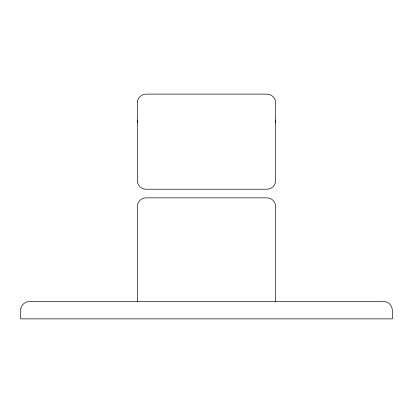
<?xml version="1.0" encoding="UTF-8"?>
<svg xmlns="http://www.w3.org/2000/svg" width="413" height="413" viewBox="0 0 413 413"><rect width="100%" height="100%" fill="white"/><g stroke="black" fill="none" stroke-linecap="round" stroke-linejoin="round"><path stroke-width="0.62" d="M275.652 120.059L275.228 122.728M137.772 122.728L137.348 120.059M275.652 301.588L275.652 206.5C275.739 201.88 271.63 197.77 267.01 197.858L145.99 197.858C141.37 197.77 137.261 201.88 137.348 206.5L137.348 301.588M20.758 308.878L20.65 318.872L392.35 318.872C393.367 312.094 392.835 301.686 383.708 301.588L29.292 301.588C25.162 301.531 21.352 304.789 20.758 308.878M137.452 101.417L137.348 180.569C137.261 185.189 141.37 189.299 145.99 189.211L267.01 189.211C271.63 189.299 275.739 185.189 275.652 180.569L275.652 102.77C275.739 98.149 271.63 94.04 267.01 94.128L145.99 94.128C141.86 94.071 138.045 97.329 137.452 101.417"/></g></svg>
